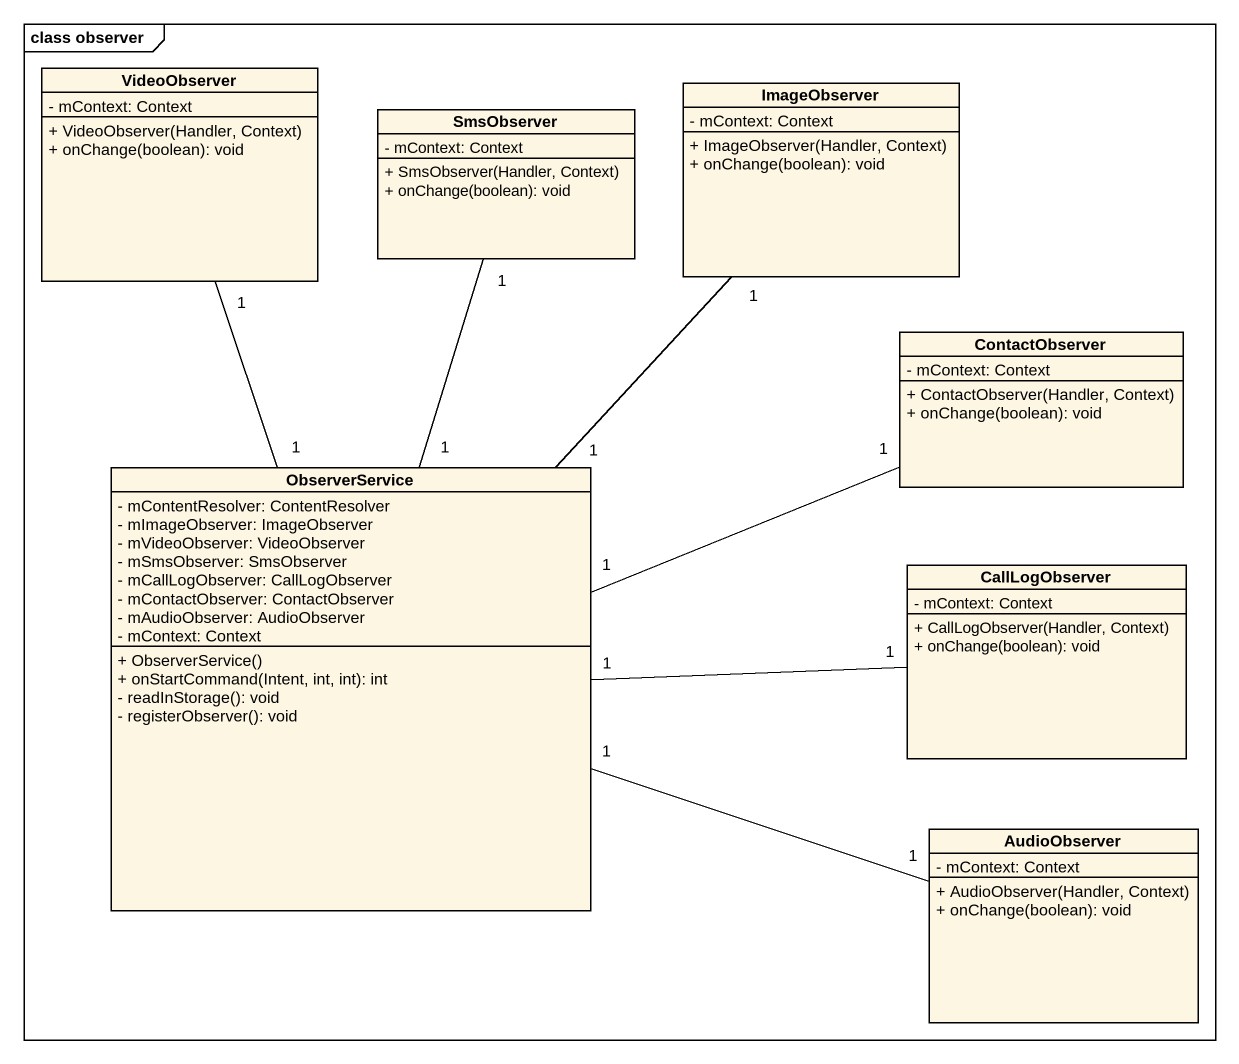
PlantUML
@startuml
mainframe class observer
hide circle
hide empty members
skinparam classAttributeIconSize 0
class VideoObserver {
  - mContext: Context
  + VideoObserver(Handler, Context)
  + onChange(boolean): void
}
class SmsObserver {
  - mContext: Context
  + SmsObserver(Handler, Context)
  + onChange(boolean): void
}
class ImageObserver {
  - mContext: Context
  + ImageObserver(Handler, Context)
  + onChange(boolean): void
}
class ContactObserver {
  - mContext: Context
  + ContactObserver(Handler, Context)
  + onChange(boolean): void
}
class ObserverService {
  - mContentResolver: ContentResolver
  - mImageObserver: ImageObserver
  - mVideoObserver: VideoObserver
  - mSmsObserver: SmsObserver
  - mCallLogObserver: CallLogObserver
  - mContactObserver: ContactObserver
  - mAudioObserver: AudioObserver
  - mContext: Context
  + ObserverService()
  + onStartCommand(Intent, int, int): int
  - readInStorage(): void
  - registerObserver(): void
}
class CallLogObserver {
  - mContext: Context
  + CallLogObserver(Handler, Context)
  + onChange(boolean): void
}
class AudioObserver {
  - mContext: Context
  + AudioObserver(Handler, Context)
  + onChange(boolean): void
}
VideoObserver "1" -- "1" ObserverService
SmsObserver "1" -- "1" ObserverService
ImageObserver "1" -- "1" ObserverService
ContactObserver "1" -left- "1" ObserverService
CallLogObserver "1" -left- "1" ObserverService
AudioObserver "1" -left- "1" ObserverService
@enduml
